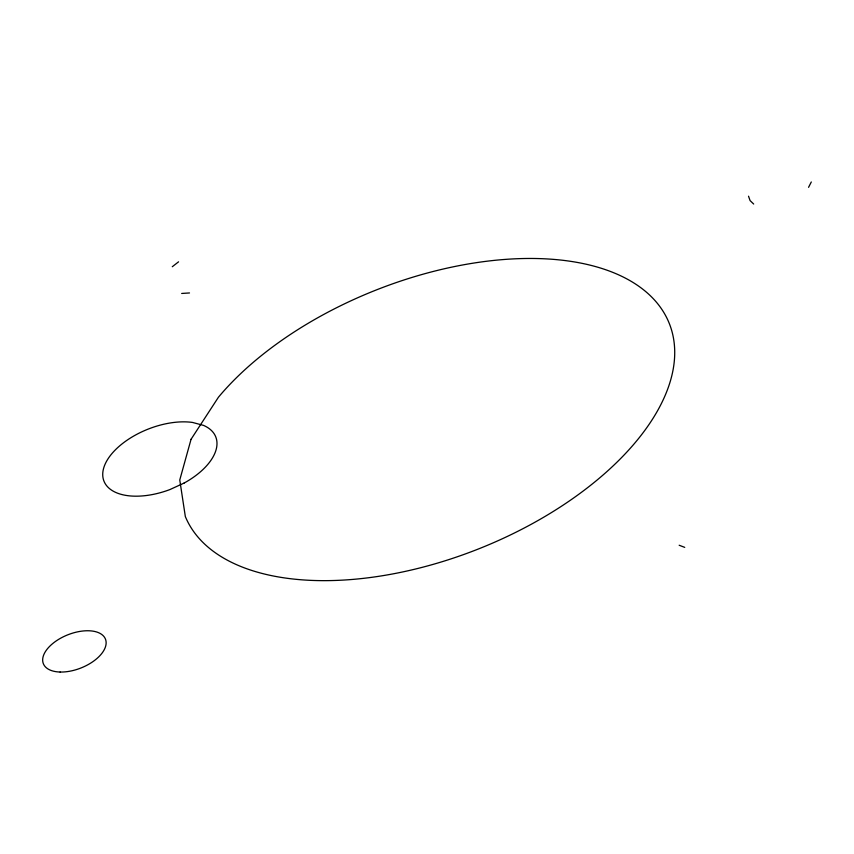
<?xml version="1.0" encoding="UTF-8"?>
<svg xmlns="http://www.w3.org/2000/svg" width="854" height="854" viewBox="0 0 854 854"><rect width="100%" height="100%" fill="white"/><g stroke="black" fill="none" stroke-linecap="round" stroke-linejoin="round"><path stroke-width="1.28" d="M808.567 187.325L811.3 181.966M172.284 266.726L178.561 261.826M181.678 293.456L189.503 292.954M679.165 545.247L684.737 547.371M753.676 204.031L750.079 200.594L748.531 196.196M191.061 439.276L179.767 479.98L185.339 516.574A260.534 139.213 -21.6 0 0 541.222 518.666A260.534 139.213 -21.6 0 0 609.841 271.23A260.534 139.213 -21.6 0 0 218.443 397.217L191.061 439.276M184.112 483.054L169.893 489.577A60.122 32.132 -21.6 0 1 104.049 466.882A60.122 32.132 -21.6 0 1 192.524 422.442L203.551 425.399A60.122 32.132 -21.6 0 1 184.112 483.054M60.1 672.034A33.402 17.849 -21.6 0 0 106.088 641.76A33.402 17.849 -21.6 0 0 56.994 640.404A33.402 17.849 -21.6 0 0 60.1 672.034"/></g></svg>
